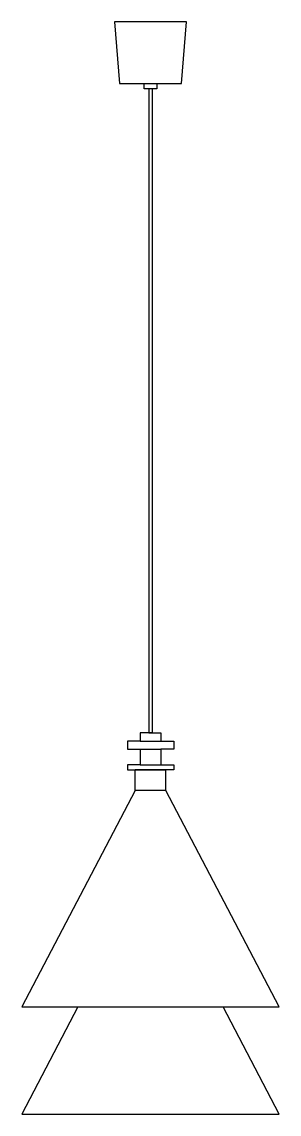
# Model space of a CAD drawing. Extents: x -53879 to -53629, y -34010 to -32950.
import ezdxf

# ---------------------------------------------------------------- set-up
doc = ezdxf.new("R2010")
doc.units = 0
doc.header["$MEASUREMENT"] = 0
for name, color, linetype in [('3', 3, 'CONTINUOUS'), ('4', 4, 'CONTINUOUS'), ('7', 7, 'CONTINUOUS')]:
    doc.layers.add(name, color=color, linetype=linetype)

msp = doc.modelspace()

# ---------------------------------------------------------------- linework, layer by layer
at = {"layer": '3'}
for p, q in [((-53764.4, -33647.6), (-53744.4, -33647.6)), ((-53764.4, -33655.6), (-53744.4, -33655.6)), ((-53769.4, -33675.6), (-53739.4, -33675.6)), ((-53739.4, -33675.6), (-53769.4, -33675.6)), ((-53739.4, -33675.6), (-53769.4, -33675.6)), ((-53764.4, -33670.6), (-53744.4, -33670.6))]:
    msp.add_line(p, q, dxfattribs=at)
at = {"layer": '4'}
for p, q in [((-53764.4, -33639.6), (-53764.4, -33647.6)), ((-53755.9, -33639.6), (-53764.4, -33639.6)), ((-53755.9, -33639.6), (-53752.9, -33639.6)), ((-53752.9, -33639.6), (-53755.9, -33639.6)), ((-53752.9, -33639.6), (-53744.4, -33639.6)), ((-53744.4, -33639.6), (-53744.4, -33647.6)), ((-53744.4, -33639.6), (-53744.4, -33647.6)), ((-53764.4, -33655.6), (-53764.4, -33670.6)), ((-53744.4, -33655.6), (-53744.4, -33670.6)), ((-53744.4, -33655.6), (-53744.4, -33670.6)), ((-53769.4, -33695.6), (-53769.4, -33675.6)), ((-53739.4, -33695.6), (-53739.4, -33675.6))]:
    msp.add_line(p, q, dxfattribs=at)
for points in [[(-53784.4, -33009.6), (-53724.4, -33009.6), (-53719.4, -32949.6), (-53789.4, -32949.6)], [(-53629.4, -33905.6), (-53739.4, -33695.6), (-53769.4, -33695.6), (-53879.4, -33905.6)]]:
    msp.add_lwpolyline(points, close=True, dxfattribs=at)
for points in [[(-53739.4, -33695.6), (-53739.4, -33675.6)], [(-53824.9, -33905.6), (-53879.4, -34009.6), (-53629.4, -34009.6), (-53683.9, -33905.6)]]:
    msp.add_lwpolyline(points, dxfattribs=at)
at = {"layer": '7'}
for p, q in [((-53755.9, -33014.6), (-53755.9, -33639.6)), ((-53752.9, -33014.6), (-53752.9, -33639.6)), ((-53776.9, -33647.6), (-53776.9, -33655.6)), ((-53764.4, -33647.6), (-53776.9, -33647.6)), ((-53744.4, -33647.6), (-53731.9, -33647.6)), ((-53731.9, -33647.6), (-53731.9, -33655.6)), ((-53731.9, -33647.6), (-53731.9, -33655.6)), ((-53776.9, -33655.6), (-53764.4, -33655.6)), ((-53731.9, -33655.6), (-53744.4, -33655.6)), ((-53776.9, -33670.6), (-53776.9, -33675.6)), ((-53764.4, -33670.6), (-53776.9, -33670.6)), ((-53776.9, -33675.6), (-53769.4, -33675.6)), ((-53744.4, -33670.6), (-53731.9, -33670.6)), ((-53731.9, -33675.6), (-53739.4, -33675.6)), ((-53731.9, -33670.6), (-53731.9, -33675.6)), ((-53731.9, -33670.6), (-53731.9, -33675.6))]:
    msp.add_line(p, q, dxfattribs=at)
msp.add_lwpolyline([(-53748.4, -33009.6), (-53748.4, -33014.6), (-53760.4, -33014.6), (-53760.4, -33009.6)], dxfattribs=at)

doc.saveas('drawing.dxf')
